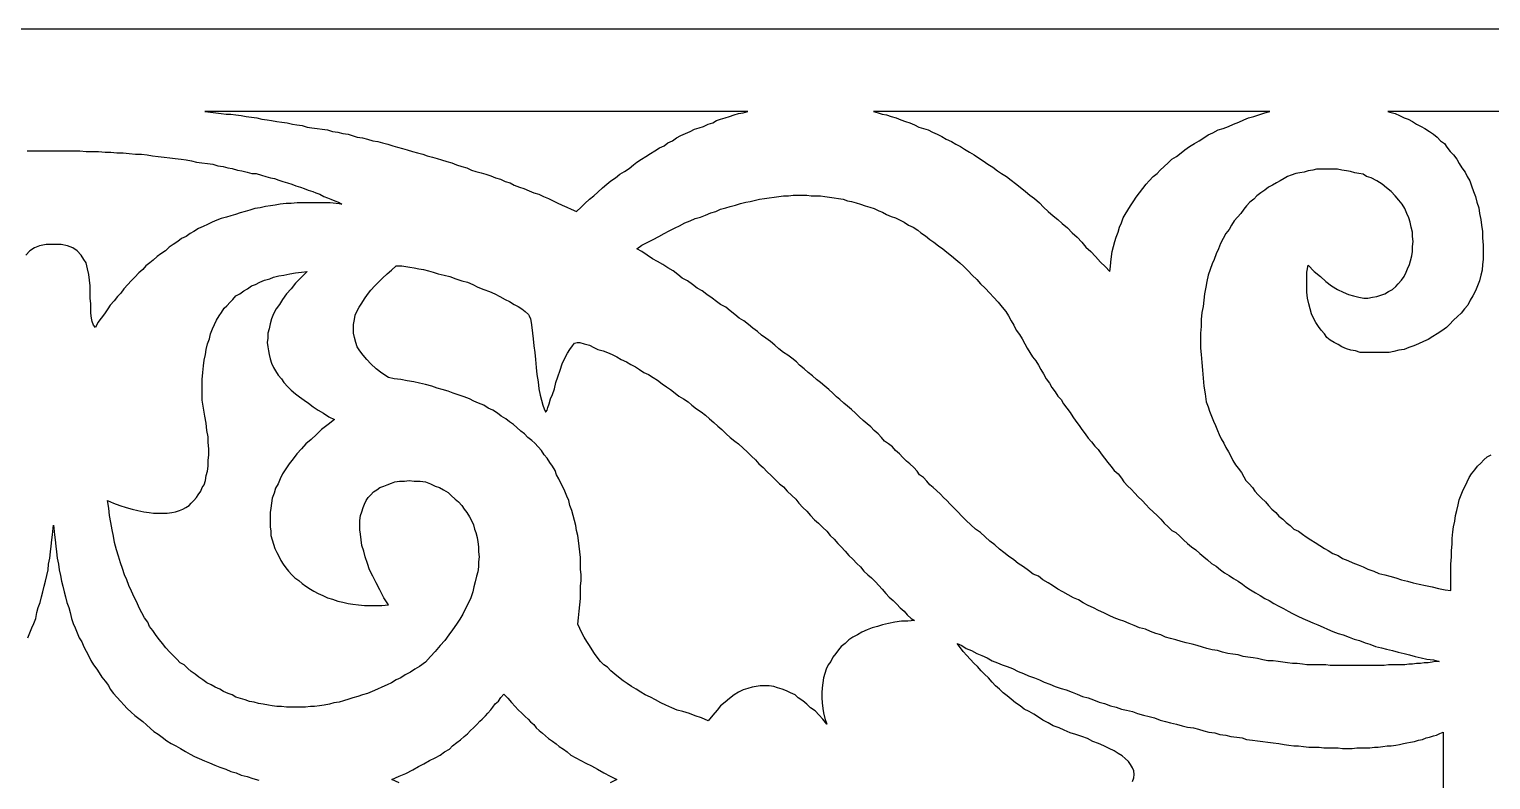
# Model space of a CAD drawing. Extents: x -287 to 294, y -50 to 45.
# Drawn here: x -191.4 to -98.9, y -2.4 to 45.1 of the extents above; entities that cross this region are included whole.
import ezdxf

# ---------------------------------------------------------------- set-up
doc = ezdxf.new("R2010")
doc.units = 0
doc.header["$MEASUREMENT"] = 0
doc.layers.add('LAYER_1', color=18, linetype='CONTINUOUS')

msp = doc.modelspace()

# ---------------------------------------------------------------- linework, layer by layer
at = {"layer": 'LAYER_1'}
for points in [[(293.621, 45.118), (-286.506, 45.118)], [(-93.13, 39.92), (-105.398, 39.92), (-105.258, 39.876), (-104.93, 39.785), (-104.643, 39.65), (-104.355, 39.514), (-104.109, 39.423), (-103.822, 39.287), (-103.575, 39.106), (-103.288, 38.971), (-103.042, 38.835), (-102.755, 38.654), (-102.508, 38.473), (-102.262, 38.292), (-102.057, 38.065), (-101.811, 37.884), (-101.646, 37.658), (-101.441, 37.386), (-101.236, 37.16), (-101.031, 36.888), (-100.866, 36.617), (-100.702, 36.345), (-100.497, 36.074), (-100.374, 35.802), (-100.21, 35.53), (-100.087, 35.213), (-99.963, 34.851), (-99.84, 34.534), (-99.758, 34.172), (-99.635, 33.81), (-99.594, 33.448), (-99.512, 33.086), (-99.471, 32.724), (-99.389, 32.316), (-99.389, 31.909), (-99.348, 31.456), (-99.348, 31.004), (-99.348, 30.551), (-99.389, 30.234), (-99.43, 29.872), (-99.512, 29.555), (-99.594, 29.193), (-99.717, 28.876), (-99.84, 28.559), (-100.005, 28.242), (-100.169, 27.971), (-100.333, 27.654), (-100.538, 27.428), (-100.743, 27.156), (-100.99, 26.93), (-101.236, 26.703), (-101.482, 26.432), (-101.687, 26.251), (-101.975, 26.024), (-102.262, 25.843), (-102.549, 25.662), (-102.837, 25.481), (-103.124, 25.345), (-103.452, 25.21), (-103.74, 25.074), (-104.068, 24.983), (-104.355, 24.847), (-104.684, 24.802), (-105.012, 24.712), (-105.299, 24.666), (-105.628, 24.666), (-105.956, 24.666), (-106.284, 24.666), (-106.572, 24.666), (-106.859, 24.666), (-107.146, 24.666), (-107.434, 24.757), (-107.721, 24.802), (-108.008, 24.893), (-108.296, 25.028), (-108.542, 25.164), (-108.788, 25.3), (-109.034, 25.436), (-109.24, 25.617), (-109.404, 25.843), (-109.609, 26.07), (-109.773, 26.296), (-109.937, 26.568), (-110.102, 26.839), (-110.225, 27.111), (-110.307, 27.428), (-110.389, 27.744), (-110.471, 28.107), (-110.512, 28.469), (-110.512, 28.876), (-110.512, 29.284), (-110.512, 29.736), (-110.43, 30.189), (-110.06, 29.781), (-109.65, 29.465), (-109.322, 29.148), (-108.952, 28.876), (-108.583, 28.65), (-108.213, 28.469), (-107.885, 28.333), (-107.557, 28.242), (-107.228, 28.152), (-106.9, 28.107), (-106.654, 28.107), (-106.366, 28.152), (-106.079, 28.197), (-105.833, 28.288), (-105.587, 28.378), (-105.34, 28.514), (-105.094, 28.65), (-104.889, 28.831), (-104.725, 29.012), (-104.519, 29.238), (-104.355, 29.465), (-104.232, 29.736), (-104.15, 29.963), (-104.027, 30.234), (-103.945, 30.46), (-103.863, 30.777), (-103.822, 31.049), (-103.822, 31.366), (-103.781, 31.683), (-103.822, 32), (-103.822, 32.271), (-103.904, 32.588), (-103.986, 32.905), (-104.068, 33.176), (-104.191, 33.448), (-104.314, 33.765), (-104.478, 34.037), (-104.684, 34.308), (-104.93, 34.58), (-105.176, 34.851), (-105.463, 35.078), (-105.751, 35.304), (-106.079, 35.53), (-106.449, 35.711), (-106.736, 35.802), (-106.941, 35.938), (-107.228, 35.983), (-107.475, 36.028), (-107.762, 36.119), (-108.008, 36.164), (-108.296, 36.209), (-108.583, 36.255), (-108.829, 36.255), (-109.116, 36.255), (-109.363, 36.255), (-109.609, 36.255), (-109.896, 36.255), (-110.143, 36.209), (-110.43, 36.164), (-110.676, 36.074), (-110.963, 36.028), (-111.21, 35.983), (-111.497, 35.892), (-111.743, 35.802), (-111.949, 35.666), (-112.195, 35.53), (-112.441, 35.395), (-112.687, 35.259), (-112.934, 35.123), (-113.18, 34.942), (-113.426, 34.761), (-113.672, 34.58), (-113.878, 34.353), (-114.124, 34.172), (-114.329, 33.946), (-114.493, 33.72), (-114.699, 33.448), (-114.904, 33.222), (-115.109, 32.995), (-115.273, 32.724), (-115.437, 32.452), (-115.643, 32.181), (-115.807, 31.864), (-115.971, 31.547), (-116.094, 31.23), (-116.258, 30.913), (-116.381, 30.551), (-116.504, 30.279), (-116.628, 29.917), (-116.751, 29.555), (-116.833, 29.148), (-116.915, 28.786), (-116.997, 28.378), (-117.038, 27.971), (-117.079, 27.563), (-117.161, 27.201), (-117.202, 26.749), (-117.202, 26.296), (-117.243, 25.889), (-117.243, 25.391), (-117.243, 24.938), (-117.202, 24.531), (-117.161, 24.033), (-117.12, 23.535), (-117.079, 23.037), (-117.038, 22.539), (-116.956, 22.041), (-116.874, 21.543), (-116.751, 21.226), (-116.669, 20.954), (-116.546, 20.638), (-116.422, 20.321), (-116.299, 20.049), (-116.176, 19.732), (-116.053, 19.461), (-115.93, 19.189), (-115.766, 18.917), (-115.643, 18.646), (-115.478, 18.374), (-115.314, 18.103), (-115.191, 17.831), (-115.027, 17.56), (-114.863, 17.333), (-114.657, 17.062), (-114.493, 16.79), (-114.37, 16.564), (-114.165, 16.337), (-113.96, 16.111), (-113.796, 15.885), (-113.59, 15.658), (-113.385, 15.432), (-113.139, 15.206), (-112.934, 14.979), (-112.728, 14.753), (-112.482, 14.527), (-112.277, 14.3), (-112.031, 14.119), (-111.825, 13.893), (-111.579, 13.712), (-111.333, 13.486), (-111.046, 13.35), (-110.799, 13.169), (-110.553, 12.988), (-110.266, 12.807), (-109.978, 12.625), (-109.691, 12.444), (-109.404, 12.263), (-109.157, 12.128), (-108.87, 11.946), (-108.542, 11.811), (-108.255, 11.63), (-107.926, 11.494), (-107.598, 11.358), (-107.269, 11.222), (-106.941, 11.086), (-106.654, 10.951), (-106.284, 10.815), (-105.956, 10.679), (-105.587, 10.588), (-105.258, 10.498), (-104.889, 10.407), (-104.519, 10.272), (-104.15, 10.181), (-103.781, 10.091), (-103.411, 10), (-103.001, 9.909), (-102.59, 9.819), (-102.18, 9.728), (-101.769, 9.638), (-101.4, 9.593), (-101.4, 10.045), (-101.4, 10.453), (-101.4, 10.86), (-101.4, 11.267), (-101.359, 11.72), (-101.359, 12.128), (-101.318, 12.535), (-101.318, 12.897), (-101.277, 13.304), (-101.236, 13.621), (-101.154, 13.983), (-101.113, 14.346), (-101.031, 14.662), (-100.949, 15.025), (-100.866, 15.341), (-100.743, 15.658), (-100.62, 15.975), (-100.497, 16.202), (-100.374, 16.473), (-100.251, 16.745), (-100.087, 16.971), (-99.881, 17.243), (-99.717, 17.469), (-99.512, 17.65), (-99.307, 17.876), (-99.102, 18.057), (-98.855, 18.193)], [(-191.481, 37.431), (-191.071, 37.431), (-190.66, 37.431), (-190.25, 37.431), (-189.839, 37.431), (-189.818, 37.431), (-189.796, 37.431), (-189.386, 37.431), (-188.976, 37.431), (-188.565, 37.431), (-188.155, 37.431), (-187.744, 37.386), (-187.334, 37.386), (-186.964, 37.386), (-186.554, 37.341), (-186.185, 37.341), (-185.815, 37.296), (-185.405, 37.296), (-185.035, 37.25), (-184.625, 37.205), (-184.255, 37.205), (-183.886, 37.16), (-183.558, 37.115), (-183.188, 37.069), (-182.819, 37.024), (-182.45, 36.979), (-182.121, 36.934), (-181.752, 36.888), (-181.423, 36.843), (-181.095, 36.798), (-180.767, 36.707), (-180.438, 36.662), (-180.069, 36.617), (-179.741, 36.571), (-179.412, 36.481), (-179.084, 36.436), (-178.797, 36.345), (-178.509, 36.3), (-178.181, 36.209), (-177.894, 36.164), (-177.565, 36.074), (-177.278, 35.983), (-176.991, 35.983), (-176.662, 35.892), (-176.375, 35.802), (-176.088, 35.711), (-175.841, 35.666), (-175.554, 35.576), (-175.308, 35.485), (-175.02, 35.395), (-174.733, 35.304), (-174.487, 35.213), (-174.2, 35.123), (-173.953, 35.032), (-173.707, 34.942), (-173.42, 34.851), (-173.214, 34.761), (-172.968, 34.67), (-172.722, 34.534), (-172.476, 34.444), (-172.27, 34.353), (-172.024, 34.263), (-171.778, 34.172), (-171.573, 34.037), (-171.942, 34.082), (-172.311, 34.127), (-172.681, 34.127), (-173.05, 34.127), (-173.379, 34.127), (-173.707, 34.127), (-174.076, 34.127), (-174.405, 34.127), (-174.774, 34.082), (-175.103, 34.082), (-175.472, 34.037), (-175.8, 33.991), (-176.088, 33.946), (-176.416, 33.901), (-176.744, 33.81), (-177.073, 33.765), (-177.401, 33.674), (-177.688, 33.584), (-178.017, 33.493), (-178.304, 33.403), (-178.591, 33.312), (-178.879, 33.222), (-179.207, 33.131), (-179.494, 33.041), (-179.782, 32.905), (-180.069, 32.769), (-180.356, 32.633), (-180.644, 32.497), (-180.931, 32.316), (-181.177, 32.181), (-181.423, 32), (-181.711, 31.864), (-181.957, 31.683), (-182.244, 31.502), (-182.491, 31.321), (-182.737, 31.094), (-183.024, 30.913), (-183.27, 30.732), (-183.517, 30.506), (-183.722, 30.325), (-183.968, 30.144), (-184.173, 29.917), (-184.42, 29.691), (-184.666, 29.419), (-184.912, 29.193), (-185.117, 28.967), (-185.364, 28.695), (-185.569, 28.423), (-185.774, 28.197), (-185.979, 27.926), (-186.226, 27.654), (-186.39, 27.428), (-186.595, 27.111), (-186.8, 26.839), (-187.005, 26.568), (-187.17, 26.251), (-187.293, 26.386), (-187.375, 26.613), (-187.416, 26.839), (-187.457, 27.156), (-187.457, 27.473), (-187.457, 27.744), (-187.498, 28.107), (-187.498, 28.469), (-187.498, 28.876), (-187.539, 29.238), (-187.58, 29.6), (-187.662, 29.963), (-187.744, 30.325), (-187.908, 30.551), (-188.073, 30.823), (-188.319, 31.094), (-188.606, 31.275), (-188.935, 31.411), (-189.345, 31.502), (-189.796, 31.502), (-189.818, 31.502), (-189.839, 31.502), (-190.291, 31.502), (-190.701, 31.411), (-191.03, 31.275), (-191.317, 31.094), (-191.563, 30.823)], [(-191.441, 6.61), (-191.318, 6.927), (-191.195, 7.244), (-191.071, 7.516), (-190.948, 7.833), (-190.866, 8.195), (-190.784, 8.512), (-190.661, 8.828), (-190.579, 9.191), (-190.497, 9.507), (-190.415, 9.87), (-190.333, 10.186), (-190.251, 10.549), (-190.168, 10.911), (-190.127, 11.273), (-190.045, 11.635), (-190.004, 12.042), (-189.963, 12.404), (-189.922, 12.812), (-189.881, 13.129), (-189.84, 13.536), (-189.819, 13.74), (-189.797, 13.536), (-189.756, 13.129), (-189.715, 12.812), (-189.674, 12.404), (-189.633, 12.042), (-189.592, 11.635), (-189.51, 11.273), (-189.469, 10.911), (-189.387, 10.549), (-189.305, 10.186), (-189.223, 9.87), (-189.141, 9.507), (-189.059, 9.191), (-188.976, 8.828), (-188.853, 8.512), (-188.771, 8.195), (-188.689, 7.833), (-188.566, 7.516), (-188.443, 7.244), (-188.32, 6.927), (-188.197, 6.61), (-188.032, 6.339), (-187.909, 6.022), (-187.745, 5.75), (-187.581, 5.433), (-187.458, 5.162), (-187.294, 4.89), (-187.088, 4.619), (-186.924, 4.392), (-186.76, 4.121), (-186.555, 3.849), (-186.35, 3.577), (-186.226, 3.351), (-186.021, 3.08), (-185.816, 2.853), (-185.57, 2.582), (-185.365, 2.355), (-185.159, 2.129), (-184.913, 1.903), (-184.667, 1.676), (-184.42, 1.495), (-184.174, 1.314), (-183.928, 1.088), (-183.682, 0.861), (-183.476, 0.68), (-183.189, 0.499), (-182.943, 0.318), (-182.656, 0.092), (-182.368, -0.089), (-182.081, -0.225), (-181.794, -0.406), (-181.465, -0.587), (-181.178, -0.768), (-180.891, -0.904), (-180.603, -1.04), (-180.275, -1.175), (-179.947, -1.311), (-179.618, -1.447), (-179.29, -1.583), (-178.921, -1.719), (-178.592, -1.854), (-178.264, -1.945), (-177.935, -2.081), (-177.566, -2.171), (-177.197, -2.307), (-176.827, -2.398)], [(-121.553, -2.494), (-121.471, -2.267), (-121.43, -2.041), (-121.471, -1.815), (-121.553, -1.633), (-121.676, -1.407), (-121.799, -1.226), (-122.004, -1.045), (-122.21, -0.864), (-122.456, -0.728), (-122.702, -0.547), (-123.031, -0.411), (-123.359, -0.23), (-123.687, -0.094), (-124.057, 0.041), (-124.385, 0.222), (-124.754, 0.358), (-125.124, 0.494), (-125.493, 0.585), (-125.863, 0.766), (-126.191, 0.901), (-126.56, 1.037), (-126.889, 1.218), (-127.217, 1.399), (-127.504, 1.58), (-127.792, 1.761), (-128.079, 1.943), (-128.407, 2.078), (-128.654, 2.305), (-128.941, 2.486), (-129.228, 2.712), (-129.475, 2.938), (-129.721, 3.119), (-129.967, 3.346), (-130.213, 3.572), (-130.419, 3.798), (-130.665, 4.07), (-130.911, 4.296), (-131.116, 4.523), (-131.363, 4.794), (-131.568, 4.975), (-131.814, 5.247), (-132.019, 5.473), (-132.266, 5.745), (-132.43, 5.971), (-132.635, 6.243), (-132.348, 6.107), (-132.06, 5.926), (-131.732, 5.79), (-131.404, 5.609), (-131.075, 5.473), (-130.747, 5.338), (-130.419, 5.156), (-130.09, 5.021), (-129.803, 4.885), (-129.475, 4.794), (-129.146, 4.659), (-128.777, 4.477), (-128.448, 4.342), (-128.12, 4.206), (-127.751, 4.07), (-127.422, 3.934), (-127.135, 3.798), (-126.766, 3.663), (-126.437, 3.527), (-126.068, 3.391), (-125.74, 3.301), (-125.37, 3.165), (-125.042, 3.029), (-124.713, 2.893), (-124.344, 2.803), (-124.016, 2.667), (-123.646, 2.531), (-123.318, 2.44), (-122.948, 2.305), (-122.579, 2.214), (-122.251, 2.078), (-121.922, 2.033), (-121.553, 1.943), (-121.225, 1.807), (-120.855, 1.716), (-120.486, 1.626), (-120.157, 1.535), (-119.788, 1.399), (-119.46, 1.309), (-119.131, 1.218), (-118.762, 1.128), (-118.393, 1.037), (-118.064, 0.947), (-117.695, 0.901), (-117.366, 0.811), (-117.038, 0.72), (-116.71, 0.63), (-116.34, 0.585), (-116.012, 0.494), (-115.643, 0.449), (-115.314, 0.358), (-114.945, 0.313), (-114.616, 0.268), (-114.329, 0.177), (-113.96, 0.132), (-113.631, 0.087), (-113.303, 0.041), (-112.975, -0.004), (-112.646, -0.049), (-112.277, -0.094), (-111.949, -0.14), (-111.661, -0.185), (-111.333, -0.23), (-111.046, -0.23), (-110.717, -0.276), (-110.389, -0.321), (-110.06, -0.321), (-109.732, -0.321), (-109.445, -0.366), (-109.157, -0.366), (-108.87, -0.366), (-108.542, -0.366), (-108.255, -0.411), (-107.967, -0.411), (-107.639, -0.411), (-107.352, -0.366), (-107.064, -0.366), (-106.777, -0.366), (-106.531, -0.366), (-106.243, -0.321), (-105.997, -0.321), (-105.71, -0.276), (-105.422, -0.23), (-105.176, -0.23), (-104.889, -0.185), (-104.643, -0.14), (-104.396, -0.094), (-104.191, -0.049), (-103.945, -0.004), (-103.699, 0.041), (-103.452, 0.132), (-103.206, 0.177), (-102.96, 0.268), (-102.755, 0.313), (-102.508, 0.403), (-102.303, 0.449), (-102.098, 0.539), (-101.893, 0.63), (-101.893, -2.041), (-101.893, -4.712)], [(-167.948, -2.568), (-168.419, -2.356), (-167.948, -2.144), (-167.516, -1.975), (-167.085, -1.763), (-166.731, -1.551), (-166.378, -1.381), (-166.025, -1.169), (-165.672, -1), (-165.358, -0.83), (-165.083, -0.618), (-164.769, -0.449), (-164.573, -0.237), (-164.298, -0.025), (-164.063, 0.145), (-163.827, 0.357), (-163.631, 0.526), (-163.435, 0.738), (-163.239, 0.908), (-163.042, 1.12), (-162.846, 1.332), (-162.689, 1.459), (-162.493, 1.671), (-162.336, 1.84), (-162.14, 2.052), (-162.022, 2.222), (-161.865, 2.434), (-161.669, 2.603), (-161.512, 2.815), (-161.316, 3.027), (-161.08, 2.773), (-160.845, 2.519), (-160.609, 2.264), (-160.413, 2.052), (-160.178, 1.84), (-159.981, 1.628), (-159.785, 1.459), (-159.628, 1.289), (-159.432, 1.12), (-159.275, 0.908), (-159.079, 0.738), (-158.882, 0.569), (-158.686, 0.399), (-158.49, 0.23), (-158.255, 0.06), (-158.019, -0.11), (-157.823, -0.279), (-157.548, -0.449), (-157.313, -0.618), (-157.077, -0.83), (-156.763, -1), (-156.449, -1.169), (-156.135, -1.339), (-155.782, -1.508), (-155.39, -1.72), (-154.997, -1.932), (-154.605, -2.144), (-154.173, -2.356), (-154.605, -2.568)]]:
    msp.add_lwpolyline(points, dxfattribs=at)
for points in [[(-180.247, 39.92), (-179.877, 39.876), (-179.549, 39.831), (-179.221, 39.785), (-178.892, 39.74), (-178.605, 39.74), (-178.277, 39.695), (-177.948, 39.65), (-177.62, 39.604), (-177.292, 39.559), (-176.963, 39.514), (-176.635, 39.423), (-176.306, 39.378), (-176.019, 39.333), (-175.691, 39.287), (-175.362, 39.242), (-175.034, 39.197), (-174.706, 39.106), (-174.418, 39.061), (-174.09, 39.016), (-173.762, 38.925), (-173.474, 38.88), (-173.146, 38.835), (-172.818, 38.789), (-172.489, 38.744), (-172.161, 38.654), (-171.833, 38.608), (-171.504, 38.518), (-171.176, 38.473), (-170.93, 38.382), (-170.601, 38.292), (-170.273, 38.246), (-169.945, 38.156), (-169.616, 38.065), (-169.288, 38.02), (-169.001, 37.929), (-168.672, 37.839), (-168.344, 37.748), (-168.057, 37.658), (-167.728, 37.567), (-167.441, 37.477), (-167.112, 37.386), (-166.784, 37.296), (-166.456, 37.205), (-166.168, 37.115), (-165.84, 37.024), (-165.553, 36.934), (-165.265, 36.843), (-164.937, 36.752), (-164.609, 36.662), (-164.321, 36.526), (-163.993, 36.436), (-163.665, 36.345), (-163.377, 36.209), (-163.09, 36.119), (-162.762, 36.028), (-162.474, 35.938), (-162.146, 35.847), (-161.859, 35.711), (-161.53, 35.621), (-161.243, 35.485), (-160.915, 35.395), (-160.668, 35.259), (-160.34, 35.123), (-160.053, 35.032), (-159.724, 34.897), (-159.437, 34.761), (-159.109, 34.67), (-158.821, 34.534), (-158.493, 34.399), (-158.206, 34.263), (-157.96, 34.127), (-157.631, 33.991), (-157.344, 33.855), (-157.057, 33.72), (-156.728, 33.584), (-156.441, 33.855), (-156.195, 34.082), (-155.907, 34.353), (-155.62, 34.58), (-155.374, 34.806), (-155.086, 35.078), (-154.799, 35.304), (-154.553, 35.53), (-154.266, 35.711), (-153.978, 35.938), (-153.691, 36.119), (-153.404, 36.3), (-153.116, 36.526), (-152.911, 36.707), (-152.624, 36.888), (-152.336, 37.069), (-152.049, 37.25), (-151.762, 37.431), (-151.474, 37.613), (-151.187, 37.748), (-150.941, 37.929), (-150.654, 38.065), (-150.407, 38.246), (-150.12, 38.382), (-149.833, 38.518), (-149.545, 38.654), (-149.258, 38.789), (-148.971, 38.88), (-148.683, 38.971), (-148.396, 39.106), (-148.109, 39.197), (-147.863, 39.333), (-147.616, 39.423), (-147.329, 39.514), (-147.042, 39.604), (-146.754, 39.695), (-146.467, 39.785), (-146.18, 39.831), (-145.892, 39.92)], [(-137.93, 39.92), (-137.642, 39.831), (-137.396, 39.74), (-137.109, 39.695), (-136.822, 39.604), (-136.493, 39.514), (-136.206, 39.378), (-135.919, 39.287), (-135.631, 39.197), (-135.344, 39.061), (-135.057, 38.925), (-134.769, 38.835), (-134.482, 38.744), (-134.195, 38.608), (-133.907, 38.473), (-133.62, 38.337), (-133.333, 38.156), (-133.004, 38.02), (-132.717, 37.839), (-132.43, 37.703), (-132.184, 37.522), (-131.855, 37.341), (-131.568, 37.16), (-131.281, 36.979), (-130.993, 36.798), (-130.706, 36.571), (-130.378, 36.39), (-130.09, 36.164), (-129.844, 35.983), (-129.516, 35.802), (-129.228, 35.576), (-128.941, 35.349), (-128.654, 35.123), (-128.325, 34.851), (-128.038, 34.625), (-127.751, 34.399), (-127.422, 34.127), (-127.176, 33.855), (-126.889, 33.584), (-126.56, 33.312), (-126.273, 33.086), (-125.986, 32.814), (-125.657, 32.543), (-125.37, 32.226), (-125.042, 31.954), (-124.754, 31.637), (-124.508, 31.321), (-124.18, 31.049), (-123.893, 30.732), (-123.564, 30.37), (-123.277, 30.098), (-122.99, 29.781), (-122.948, 30.098), (-122.907, 30.37), (-122.866, 30.732), (-122.825, 31.049), (-122.743, 31.366), (-122.661, 31.683), (-122.579, 31.954), (-122.456, 32.271), (-122.374, 32.588), (-122.251, 32.86), (-122.128, 33.176), (-122.004, 33.403), (-121.84, 33.674), (-121.676, 33.946), (-121.471, 34.263), (-121.307, 34.489), (-121.101, 34.761), (-120.896, 35.032), (-120.691, 35.304), (-120.486, 35.53), (-120.24, 35.802), (-119.993, 35.983), (-119.788, 36.209), (-119.542, 36.436), (-119.296, 36.662), (-119.049, 36.888), (-118.762, 37.069), (-118.475, 37.296), (-118.228, 37.477), (-117.941, 37.703), (-117.613, 37.884), (-117.325, 38.065), (-117.038, 38.246), (-116.751, 38.427), (-116.463, 38.563), (-116.135, 38.744), (-115.807, 38.835), (-115.478, 38.971), (-115.15, 39.106), (-114.822, 39.242), (-114.493, 39.378), (-114.206, 39.514), (-113.878, 39.604), (-113.549, 39.695), (-113.18, 39.831), (-112.854, 39.92)], [(-129.557, 27.247), (-129.392, 26.975), (-129.228, 26.658), (-129.064, 26.386), (-128.9, 26.07), (-128.695, 25.798), (-128.531, 25.526), (-128.366, 25.21), (-128.202, 24.938), (-128.038, 24.666), (-127.874, 24.395), (-127.669, 24.123), (-127.504, 23.852), (-127.34, 23.58), (-127.176, 23.308), (-127.012, 22.991), (-126.807, 22.72), (-126.642, 22.448), (-126.437, 22.177), (-126.273, 21.905), (-126.068, 21.679), (-125.904, 21.407), (-125.698, 21.136), (-125.493, 20.864), (-125.329, 20.592), (-125.124, 20.321), (-124.919, 20.049), (-124.754, 19.778), (-124.549, 19.506), (-124.344, 19.234), (-124.139, 19.008), (-123.934, 18.736), (-123.728, 18.51), (-123.523, 18.238), (-123.318, 17.967), (-123.113, 17.695), (-122.907, 17.469), (-122.702, 17.197), (-122.456, 16.971), (-122.251, 16.699), (-122.087, 16.473), (-121.84, 16.202), (-121.635, 16.02), (-121.389, 15.749), (-121.184, 15.523), (-120.937, 15.296), (-120.691, 15.025), (-120.486, 14.798), (-120.24, 14.572), (-119.993, 14.346), (-119.747, 14.119), (-119.542, 13.848), (-119.296, 13.621), (-119.049, 13.395), (-118.803, 13.259), (-118.557, 13.033), (-118.31, 12.807), (-118.064, 12.58), (-117.818, 12.354), (-117.531, 12.173), (-117.284, 11.946), (-117.038, 11.72), (-116.792, 11.539), (-116.546, 11.313), (-116.258, 11.132), (-115.971, 10.905), (-115.725, 10.724), (-115.437, 10.543), (-115.15, 10.362), (-114.863, 10.181), (-114.575, 10), (-114.37, 9.819), (-114.083, 9.638), (-113.754, 9.457), (-113.467, 9.276), (-113.18, 9.095), (-112.893, 8.959), (-112.605, 8.778), (-112.277, 8.597), (-111.99, 8.461), (-111.702, 8.28), (-111.415, 8.144), (-111.087, 7.963), (-110.758, 7.827), (-110.471, 7.691), (-110.143, 7.556), (-109.814, 7.42), (-109.486, 7.284), (-109.199, 7.148), (-108.87, 7.012), (-108.542, 6.877), (-108.213, 6.786), (-107.844, 6.65), (-107.516, 6.514), (-107.187, 6.424), (-106.818, 6.288), (-106.531, 6.198), (-106.161, 6.062), (-105.792, 5.971), (-105.463, 5.881), (-105.094, 5.79), (-104.725, 5.7), (-104.355, 5.609), (-104.027, 5.519), (-103.658, 5.428), (-103.288, 5.338), (-102.919, 5.247), (-102.508, 5.202), (-102.139, 5.111), (-102.385, 5.111), (-102.59, 5.066), (-102.837, 5.021), (-103.083, 5.021), (-103.329, 4.975), (-103.575, 4.975), (-103.822, 4.93), (-104.068, 4.93), (-104.314, 4.885), (-104.56, 4.885), (-104.807, 4.885), (-105.094, 4.885), (-105.34, 4.885), (-105.628, 4.84), (-105.915, 4.84), (-106.161, 4.84), (-106.449, 4.84), (-106.736, 4.84), (-106.982, 4.84), (-107.269, 4.84), (-107.557, 4.84), (-107.844, 4.84), (-108.131, 4.84), (-108.419, 4.84), (-108.706, 4.84), (-109.034, 4.84), (-109.322, 4.885), (-109.568, 4.885), (-109.896, 4.885), (-110.184, 4.885), (-110.512, 4.885), (-110.799, 4.93), (-111.128, 4.975), (-111.415, 4.975), (-111.743, 5.021), (-112.031, 5.066), (-112.318, 5.111), (-112.646, 5.156), (-112.975, 5.156), (-113.303, 5.202), (-113.631, 5.292), (-113.919, 5.338), (-114.247, 5.383), (-114.534, 5.428), (-114.863, 5.519), (-115.191, 5.564), (-115.519, 5.609), (-115.848, 5.7), (-116.176, 5.79), (-116.504, 5.835), (-116.833, 5.926), (-117.12, 6.017), (-117.449, 6.107), (-117.777, 6.198), (-118.146, 6.288), (-118.475, 6.379), (-118.803, 6.469), (-119.131, 6.56), (-119.46, 6.65), (-119.747, 6.786), (-120.075, 6.877), (-120.404, 7.012), (-120.732, 7.148), (-121.101, 7.239), (-121.43, 7.375), (-121.758, 7.51), (-122.087, 7.646), (-122.374, 7.737), (-122.702, 7.872), (-123.031, 8.008), (-123.359, 8.189), (-123.687, 8.325), (-124.016, 8.506), (-124.344, 8.642), (-124.672, 8.823), (-124.96, 9.004), (-125.288, 9.14), (-125.616, 9.321), (-125.945, 9.502), (-126.273, 9.683), (-126.601, 9.909), (-126.889, 10.091), (-127.217, 10.272), (-127.504, 10.498), (-127.833, 10.634), (-128.12, 10.86), (-128.448, 11.086), (-128.777, 11.313), (-129.064, 11.539), (-129.392, 11.765), (-129.68, 11.992), (-129.967, 12.218), (-130.254, 12.49), (-130.583, 12.716), (-130.87, 12.988), (-131.157, 13.259), (-131.486, 13.486), (-131.773, 13.757), (-132.06, 14.029), (-132.348, 14.3), (-132.594, 14.572), (-132.881, 14.844), (-133.086, 15.07), (-133.292, 15.296), (-133.497, 15.477), (-133.702, 15.704), (-133.948, 15.93), (-134.154, 16.111), (-134.359, 16.292), (-134.564, 16.518), (-134.769, 16.745), (-135.016, 16.926), (-135.18, 17.152), (-135.385, 17.378), (-135.631, 17.605), (-135.836, 17.786), (-136.083, 18.012), (-136.288, 18.238), (-136.534, 18.465), (-136.739, 18.691), (-136.986, 18.872), (-137.232, 19.053), (-137.437, 19.28), (-137.642, 19.506), (-137.889, 19.732), (-138.094, 19.959), (-138.34, 20.14), (-138.586, 20.366), (-138.833, 20.592), (-139.079, 20.819), (-139.325, 21.045), (-139.572, 21.271), (-139.818, 21.452), (-140.064, 21.679), (-140.269, 21.86), (-140.516, 22.086), (-140.762, 22.312), (-141.008, 22.539), (-141.295, 22.765), (-141.542, 22.946), (-141.788, 23.173), (-142.075, 23.399), (-142.322, 23.625), (-142.609, 23.852), (-142.814, 24.078), (-143.101, 24.304), (-143.348, 24.485), (-143.635, 24.666), (-143.922, 24.893), (-144.169, 25.119), (-144.456, 25.345), (-144.743, 25.572), (-145.03, 25.753), (-145.277, 25.979), (-145.564, 26.205), (-145.851, 26.432), (-146.139, 26.658), (-146.426, 26.839), (-146.713, 27.065), (-147.001, 27.292), (-147.288, 27.518), (-147.616, 27.699), (-147.863, 27.88), (-148.15, 28.107), (-148.478, 28.333), (-148.766, 28.559), (-149.094, 28.74), (-149.381, 28.967), (-149.71, 29.193), (-150.038, 29.374), (-150.325, 29.6), (-150.613, 29.827), (-150.941, 30.008), (-151.269, 30.234), (-151.598, 30.415), (-151.926, 30.596), (-152.254, 30.823), (-152.583, 31.049), (-152.911, 31.23), (-152.583, 31.456), (-152.213, 31.637), (-151.885, 31.818), (-151.516, 32), (-151.187, 32.181), (-150.859, 32.362), (-150.489, 32.543), (-150.202, 32.679), (-149.874, 32.86), (-149.545, 32.995), (-149.217, 33.131), (-148.889, 33.222), (-148.56, 33.358), (-148.232, 33.493), (-147.904, 33.584), (-147.616, 33.72), (-147.288, 33.81), (-147.001, 33.901), (-146.672, 33.991), (-146.344, 34.082), (-146.016, 34.172), (-145.728, 34.218), (-145.4, 34.308), (-145.154, 34.353), (-144.825, 34.399), (-144.538, 34.444), (-144.21, 34.489), (-143.922, 34.534), (-143.635, 34.58), (-143.307, 34.58), (-143.019, 34.625), (-142.732, 34.625), (-142.445, 34.625), (-142.157, 34.625), (-141.87, 34.58), (-141.583, 34.58), (-141.295, 34.58), (-141.008, 34.534), (-140.721, 34.489), (-140.433, 34.444), (-140.146, 34.399), (-139.859, 34.353), (-139.572, 34.263), (-139.325, 34.218), (-139.038, 34.127), (-138.751, 34.037), (-138.463, 33.946), (-138.176, 33.855), (-137.889, 33.765), (-137.601, 33.629), (-137.355, 33.539), (-137.109, 33.403), (-136.822, 33.267), (-136.534, 33.176), (-136.247, 33.041), (-136.001, 32.905), (-135.713, 32.724), (-135.426, 32.588), (-135.139, 32.407), (-134.934, 32.226), (-134.646, 32.045), (-134.359, 31.818), (-134.113, 31.637), (-133.825, 31.411), (-133.538, 31.23), (-133.292, 31.004), (-133.004, 30.777), (-132.717, 30.551), (-132.471, 30.325), (-132.225, 30.098), (-131.937, 29.827), (-131.691, 29.555), (-131.404, 29.284), (-131.157, 29.012), (-130.87, 28.74), (-130.583, 28.423), (-130.337, 28.152), (-130.049, 27.835), (-129.803, 27.518)], [(-172.038, 20.411), (-172.448, 20.094), (-172.859, 19.778), (-173.187, 19.461), (-173.515, 19.144), (-173.844, 18.872), (-174.131, 18.555), (-174.418, 18.238), (-174.665, 17.922), (-174.911, 17.605), (-175.116, 17.288), (-175.321, 16.971), (-175.486, 16.654), (-175.609, 16.337), (-175.773, 16.066), (-175.855, 15.749), (-175.978, 15.432), (-176.019, 15.115), (-176.06, 14.798), (-176.101, 14.527), (-176.101, 14.21), (-176.101, 13.893), (-176.101, 13.621), (-176.06, 13.35), (-176.06, 13.078), (-175.978, 12.807), (-175.896, 12.535), (-175.814, 12.263), (-175.691, 11.992), (-175.568, 11.765), (-175.445, 11.494), (-175.28, 11.267), (-175.116, 11.041), (-174.952, 10.815), (-174.747, 10.588), (-174.542, 10.407), (-174.295, 10.226), (-174.09, 10.045), (-173.844, 9.864), (-173.556, 9.683), (-173.351, 9.547), (-173.064, 9.412), (-172.777, 9.276), (-172.489, 9.14), (-172.161, 9.049), (-171.833, 8.914), (-171.504, 8.868), (-171.176, 8.778), (-170.889, 8.733), (-170.519, 8.687), (-170.15, 8.642), (-169.78, 8.642), (-169.411, 8.642), (-169.042, 8.642), (-168.631, 8.687), (-168.918, 9.14), (-169.165, 9.638), (-169.411, 10.091), (-169.616, 10.498), (-169.821, 10.905), (-169.945, 11.313), (-170.109, 11.72), (-170.191, 12.082), (-170.314, 12.444), (-170.355, 12.807), (-170.396, 13.169), (-170.437, 13.44), (-170.437, 13.757), (-170.437, 14.029), (-170.396, 14.346), (-170.314, 14.572), (-170.232, 14.844), (-170.15, 15.07), (-170.027, 15.296), (-169.904, 15.477), (-169.739, 15.658), (-169.575, 15.839), (-169.37, 15.975), (-169.165, 16.111), (-168.918, 16.202), (-168.713, 16.292), (-168.426, 16.383), (-168.221, 16.473), (-167.933, 16.518), (-167.605, 16.518), (-167.318, 16.564), (-166.989, 16.518), (-166.62, 16.518), (-166.292, 16.473), (-165.963, 16.337), (-165.676, 16.202), (-165.389, 16.111), (-165.142, 15.975), (-164.855, 15.794), (-164.65, 15.613), (-164.404, 15.387), (-164.198, 15.206), (-163.993, 14.979), (-163.829, 14.753), (-163.665, 14.527), (-163.501, 14.255), (-163.377, 14.029), (-163.254, 13.757), (-163.172, 13.486), (-163.09, 13.259), (-163.008, 12.942), (-162.967, 12.671), (-162.926, 12.354), (-162.926, 12.037), (-162.885, 11.72), (-162.926, 11.403), (-162.926, 11.086), (-162.967, 10.77), (-163.049, 10.498), (-163.131, 10.136), (-163.213, 9.819), (-163.295, 9.502), (-163.418, 9.14), (-163.583, 8.778), (-163.747, 8.461), (-163.911, 8.099), (-164.116, 7.782), (-164.321, 7.465), (-164.568, 7.103), (-164.814, 6.786), (-165.06, 6.424), (-165.348, 6.107), (-165.676, 5.745), (-165.963, 5.428), (-166.292, 5.066), (-166.661, 4.794), (-166.948, 4.613), (-167.236, 4.432), (-167.564, 4.251), (-167.851, 4.07), (-168.139, 3.934), (-168.426, 3.753), (-168.713, 3.617), (-169.042, 3.482), (-169.329, 3.346), (-169.657, 3.21), (-169.945, 3.074), (-170.273, 2.984), (-170.56, 2.893), (-170.889, 2.803), (-171.135, 2.712), (-171.463, 2.622), (-171.751, 2.531), (-172.079, 2.486), (-172.366, 2.395), (-172.695, 2.35), (-172.982, 2.305), (-173.31, 2.259), (-173.556, 2.259), (-173.885, 2.214), (-174.172, 2.214), (-174.501, 2.214), (-174.788, 2.214), (-175.075, 2.214), (-175.403, 2.259), (-175.691, 2.259), (-175.978, 2.305), (-176.224, 2.35), (-176.553, 2.395), (-176.84, 2.44), (-177.127, 2.531), (-177.415, 2.576), (-177.702, 2.667), (-177.989, 2.757), (-178.277, 2.848), (-178.523, 2.984), (-178.769, 3.074), (-179.056, 3.21), (-179.303, 3.346), (-179.59, 3.482), (-179.836, 3.617), (-180.124, 3.753), (-180.37, 3.934), (-180.616, 4.115), (-180.862, 4.296), (-181.109, 4.477), (-181.314, 4.659), (-181.56, 4.885), (-181.806, 5.021), (-182.012, 5.247), (-182.258, 5.473), (-182.463, 5.7), (-182.709, 5.971), (-182.915, 6.243), (-183.12, 6.469), (-183.325, 6.741), (-183.53, 7.058), (-183.736, 7.329), (-183.859, 7.601), (-184.064, 7.872), (-184.228, 8.189), (-184.392, 8.506), (-184.556, 8.868), (-184.721, 9.185), (-184.885, 9.547), (-185.049, 9.909), (-185.172, 10.272), (-185.336, 10.588), (-185.459, 10.996), (-185.583, 11.358), (-185.706, 11.765), (-185.829, 12.173), (-185.952, 12.625), (-186.034, 13.033), (-186.116, 13.44), (-186.198, 13.893), (-186.28, 14.346), (-186.321, 14.798), (-186.403, 15.296), (-186.034, 15.115), (-185.624, 14.979), (-185.213, 14.844), (-184.844, 14.753), (-184.474, 14.662), (-184.105, 14.572), (-183.777, 14.527), (-183.489, 14.481), (-183.202, 14.481), (-182.915, 14.481), (-182.627, 14.481), (-182.34, 14.527), (-182.094, 14.572), (-181.847, 14.662), (-181.642, 14.753), (-181.437, 14.844), (-181.232, 14.979), (-181.109, 15.115), (-180.945, 15.296), (-180.78, 15.477), (-180.657, 15.658), (-180.493, 15.885), (-180.411, 16.111), (-180.288, 16.292), (-180.206, 16.564), (-180.165, 16.881), (-180.083, 17.152), (-180.042, 17.469), (-180.042, 17.831), (-180, 18.193), (-180, 18.555), (-180.042, 18.963), (-180.042, 19.325), (-180.124, 19.732), (-180.165, 20.185), (-180.247, 20.638), (-180.329, 21.136), (-180.411, 21.633), (-180.411, 22.041), (-180.411, 22.494), (-180.411, 22.946), (-180.37, 23.399), (-180.329, 23.806), (-180.288, 24.168), (-180.206, 24.531), (-180.165, 24.847), (-180.083, 25.21), (-179.959, 25.526), (-179.877, 25.843), (-179.754, 26.16), (-179.631, 26.432), (-179.508, 26.703), (-179.344, 26.975), (-179.18, 27.201), (-179.015, 27.473), (-178.851, 27.609), (-178.646, 27.835), (-178.482, 28.016), (-178.277, 28.242), (-178.03, 28.378), (-177.784, 28.559), (-177.538, 28.695), (-177.292, 28.876), (-177.045, 28.967), (-176.758, 29.102), (-176.471, 29.238), (-176.142, 29.329), (-175.896, 29.419), (-175.568, 29.51), (-175.239, 29.555), (-174.87, 29.646), (-174.501, 29.691), (-174.131, 29.736), (-173.762, 29.781), (-174.131, 29.419), (-174.501, 29.057), (-174.788, 28.695), (-175.075, 28.378), (-175.321, 28.016), (-175.527, 27.699), (-175.732, 27.428), (-175.896, 27.111), (-176.019, 26.794), (-176.101, 26.477), (-176.183, 26.16), (-176.265, 25.889), (-176.265, 25.572), (-176.306, 25.3), (-176.265, 25.028), (-176.224, 24.757), (-176.183, 24.531), (-176.101, 24.259), (-176.019, 23.987), (-175.896, 23.716), (-175.773, 23.489), (-175.609, 23.218), (-175.403, 22.991), (-175.239, 22.765), (-174.993, 22.494), (-174.788, 22.267), (-174.501, 22.041), (-174.254, 21.86), (-173.967, 21.633), (-173.68, 21.452), (-173.392, 21.226), (-173.064, 21), (-172.736, 20.819), (-172.407, 20.592)], [(-135.344, 7.691), (-135.754, 7.646), (-136.165, 7.646), (-136.575, 7.601), (-136.986, 7.51), (-137.355, 7.42), (-137.683, 7.329), (-138.012, 7.239), (-138.34, 7.103), (-138.669, 6.967), (-138.956, 6.786), (-139.243, 6.65), (-139.489, 6.469), (-139.736, 6.243), (-139.982, 6.062), (-140.146, 5.835), (-140.31, 5.609), (-140.516, 5.383), (-140.639, 5.111), (-140.803, 4.885), (-140.926, 4.613), (-141.008, 4.342), (-141.09, 4.07), (-141.131, 3.753), (-141.172, 3.436), (-141.213, 3.119), (-141.213, 2.803), (-141.172, 2.486), (-141.131, 2.124), (-141.09, 1.852), (-141.008, 1.49), (-140.885, 1.128), (-141.131, 1.445), (-141.378, 1.716), (-141.624, 1.988), (-141.911, 2.169), (-142.157, 2.395), (-142.404, 2.622), (-142.691, 2.803), (-142.896, 2.984), (-143.183, 3.119), (-143.43, 3.255), (-143.717, 3.346), (-144.004, 3.436), (-144.251, 3.527), (-144.538, 3.572), (-144.825, 3.572), (-145.113, 3.572), (-145.359, 3.527), (-145.605, 3.482), (-145.892, 3.391), (-146.18, 3.301), (-146.467, 3.165), (-146.754, 2.984), (-147.042, 2.757), (-147.329, 2.531), (-147.616, 2.305), (-147.822, 2.033), (-148.109, 1.716), (-148.396, 1.354), (-148.807, 1.535), (-149.217, 1.671), (-149.586, 1.807), (-149.997, 1.943), (-150.366, 2.033), (-150.695, 2.169), (-151.064, 2.35), (-151.392, 2.486), (-151.721, 2.667), (-152.049, 2.848), (-152.377, 2.984), (-152.665, 3.165), (-152.952, 3.346), (-153.239, 3.527), (-153.527, 3.708), (-153.773, 3.889), (-154.06, 4.115), (-154.307, 4.296), (-154.553, 4.523), (-154.758, 4.749), (-155.004, 4.885), (-155.21, 5.111), (-155.415, 5.383), (-155.579, 5.609), (-155.743, 5.835), (-155.907, 6.107), (-156.071, 6.379), (-156.236, 6.65), (-156.4, 6.922), (-156.523, 7.193), (-156.646, 7.465), (-156.605, 7.872), (-156.564, 8.28), (-156.523, 8.687), (-156.482, 9.095), (-156.482, 9.457), (-156.482, 9.864), (-156.441, 10.226), (-156.441, 10.588), (-156.482, 10.951), (-156.482, 11.313), (-156.482, 11.675), (-156.523, 12.037), (-156.564, 12.399), (-156.605, 12.761), (-156.646, 13.078), (-156.728, 13.395), (-156.769, 13.712), (-156.851, 14.029), (-156.933, 14.346), (-157.016, 14.662), (-157.139, 14.979), (-157.221, 15.296), (-157.344, 15.568), (-157.467, 15.885), (-157.59, 16.156), (-157.713, 16.383), (-157.836, 16.654), (-158.001, 16.926), (-158.083, 17.197), (-158.247, 17.469), (-158.411, 17.695), (-158.575, 17.967), (-158.78, 18.193), (-158.945, 18.465), (-159.15, 18.691), (-159.355, 18.917), (-159.56, 19.099), (-159.807, 19.28), (-160.012, 19.506), (-160.258, 19.687), (-160.504, 19.913), (-160.71, 20.094), (-160.956, 20.275), (-161.202, 20.457), (-161.489, 20.638), (-161.736, 20.819), (-162.023, 21), (-162.31, 21.136), (-162.598, 21.317), (-162.926, 21.452), (-163.213, 21.588), (-163.501, 21.724), (-163.829, 21.86), (-164.157, 21.95), (-164.527, 22.086), (-164.855, 22.222), (-165.224, 22.312), (-165.553, 22.403), (-165.881, 22.539), (-166.292, 22.629), (-166.661, 22.72), (-167.03, 22.81), (-167.441, 22.856), (-167.851, 22.946), (-168.262, 22.991), (-168.631, 23.082), (-169.042, 23.354), (-169.411, 23.625), (-169.739, 23.942), (-169.986, 24.214), (-170.232, 24.485), (-170.437, 24.757), (-170.601, 25.028), (-170.683, 25.3), (-170.765, 25.617), (-170.848, 25.889), (-170.848, 26.16), (-170.848, 26.432), (-170.765, 26.749), (-170.724, 27.02), (-170.601, 27.292), (-170.478, 27.518), (-170.314, 27.79), (-170.15, 28.061), (-169.945, 28.333), (-169.739, 28.605), (-169.493, 28.876), (-169.247, 29.102), (-169.001, 29.374), (-168.713, 29.646), (-168.426, 29.872), (-168.139, 30.144), (-167.974, 30.144), (-167.769, 30.144), (-167.523, 30.098), (-167.277, 30.053), (-166.989, 30.008), (-166.702, 29.963), (-166.415, 29.917), (-166.086, 29.827), (-165.799, 29.736), (-165.471, 29.646), (-165.101, 29.555), (-164.732, 29.465), (-164.362, 29.329), (-163.993, 29.193), (-163.624, 29.102), (-163.295, 28.967), (-162.967, 28.786), (-162.598, 28.65), (-162.228, 28.514), (-161.9, 28.378), (-161.571, 28.197), (-161.243, 28.016), (-160.956, 27.88), (-160.668, 27.699), (-160.422, 27.563), (-160.176, 27.428), (-159.971, 27.247), (-159.765, 27.065), (-159.724, 26.975), (-159.642, 26.794), (-159.601, 26.568), (-159.56, 26.251), (-159.519, 25.889), (-159.478, 25.526), (-159.437, 25.074), (-159.355, 24.666), (-159.314, 24.214), (-159.273, 23.716), (-159.232, 23.263), (-159.15, 22.81), (-159.109, 22.358), (-159.027, 21.95), (-158.945, 21.633), (-158.863, 21.317), (-158.78, 21.09), (-158.698, 20.909), (-158.657, 20.909), (-158.575, 21), (-158.534, 21.181), (-158.452, 21.407), (-158.37, 21.724), (-158.247, 21.996), (-158.124, 22.358), (-158.042, 22.765), (-157.918, 23.127), (-157.754, 23.535), (-157.631, 23.942), (-157.467, 24.304), (-157.303, 24.621), (-157.139, 24.847), (-156.974, 25.074), (-156.851, 25.255), (-156.687, 25.3), (-156.523, 25.3), (-156.236, 25.21), (-155.907, 25.119), (-155.62, 24.983), (-155.374, 24.847), (-155.045, 24.757), (-154.758, 24.666), (-154.471, 24.531), (-154.183, 24.395), (-153.896, 24.214), (-153.568, 24.078), (-153.28, 23.897), (-152.993, 23.761), (-152.747, 23.58), (-152.46, 23.399), (-152.172, 23.263), (-151.885, 23.082), (-151.598, 22.901), (-151.31, 22.675), (-151.023, 22.494), (-150.777, 22.312), (-150.489, 22.086), (-150.243, 21.905), (-149.956, 21.724), (-149.669, 21.543), (-149.422, 21.317), (-149.135, 21.09), (-148.848, 20.909), (-148.56, 20.683), (-148.314, 20.457), (-148.027, 20.23), (-147.78, 20.004), (-147.534, 19.778), (-147.247, 19.506), (-147.001, 19.28), (-146.713, 19.053), (-146.467, 18.872), (-146.18, 18.601), (-145.933, 18.374), (-145.646, 18.103), (-145.4, 17.876), (-145.195, 17.605), (-144.907, 17.378), (-144.661, 17.107), (-144.415, 16.881), (-144.127, 16.609), (-143.881, 16.337), (-143.635, 16.156), (-143.389, 15.885), (-143.101, 15.613), (-142.855, 15.387), (-142.65, 15.115), (-142.404, 14.844), (-142.157, 14.617), (-141.911, 14.346), (-141.665, 14.074), (-141.419, 13.848), (-141.131, 13.576), (-140.885, 13.35), (-140.68, 13.078), (-140.433, 12.852), (-140.187, 12.58), (-139.982, 12.354), (-139.736, 12.082), (-139.489, 11.811), (-139.243, 11.584), (-138.997, 11.313), (-138.751, 11.086), (-138.545, 10.815), (-138.299, 10.588), (-138.053, 10.407), (-137.807, 10.136), (-137.601, 9.909), (-137.396, 9.683), (-137.15, 9.412), (-136.945, 9.185), (-136.698, 8.959), (-136.452, 8.733), (-136.247, 8.506), (-136.001, 8.28), (-135.795, 8.054), (-135.549, 7.827)]]:
    msp.add_lwpolyline(points, close=True, dxfattribs=at)

doc.saveas('drawing.dxf')
